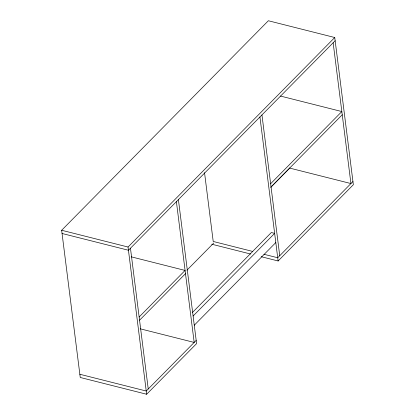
<?xml version="1.0" encoding="UTF-8"?>
<svg xmlns="http://www.w3.org/2000/svg" width="415" height="415" viewBox="0 0 415 415"><rect width="100%" height="100%" fill="white"/><g stroke="black" fill="none" stroke-linecap="round" stroke-linejoin="round"><path stroke-width="0.62" d="M178.403 199.62L196.596 343.62L146.64 394.25L80.251 377.479L61.653 230.263L268.36 20.75L334.749 37.521L353.347 184.737L278.128 260.978L261.217 256.709M146.64 394.25L128.043 247.029L334.749 37.521M335.154 40.737L128.453 250.25L62.063 233.484M139.15 316.993L185.085 270.435L131.233 256.833M270.637 183.721L341.836 111.557L280.473 96.057M186.916 270.212L213.735 243.034M139.554 320.214L185.489 273.656M271.042 186.942L342.24 114.773M270.71 187.409L289.753 168.106M192.508 312.422L271.322 232.535L274.642 233.375L193.11 316.012M194.272 325.215L275.804 242.573M196.191 340.399L146.236 391.029L79.846 374.263M352.937 181.516L277.723 257.757L263.945 254.276M289.551 168.054L350.929 183.554L333.146 42.776M252.678 251.433L213.211 241.463L204.538 172.687M211.738 244.207L250.572 254.016M61.653 230.263L128.043 247.029M140.332 328.836L194.179 342.432L176.396 201.654M261.948 114.939L279.731 255.718M259.935 116.978L278.128 260.978M130.46 248.212L148.243 388.995"/></g></svg>
